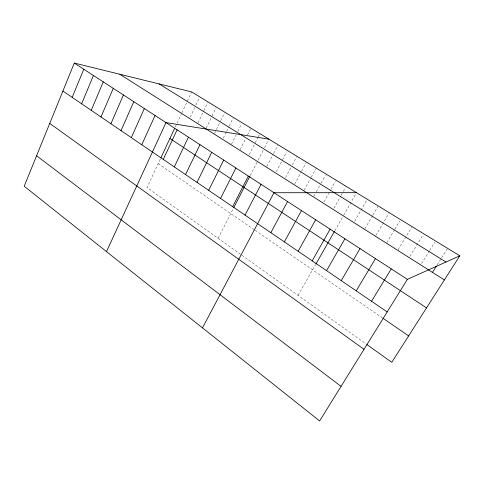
<?xml version="1.0" encoding="UTF-8"?>
<svg xmlns="http://www.w3.org/2000/svg" width="484" height="484" viewBox="0 0 484 484"><rect width="100%" height="100%" fill="white"/><g stroke="black" fill="none" stroke-linecap="round" stroke-linejoin="round"><path stroke-width="0.36" stroke-dasharray="2.42 1.81" d="M160.258 159.188L147.027 187.568L241.334 254.905M175.275 126.983L176.769 123.771M177.071 123.13L181.288 114.079M181.905 112.76L191.628 91.912M190.218 117.146L194.677 107.69M195.947 104.986L199.13 98.234M198.004 122.948L203.492 111.417M203.812 110.739L207.69 102.602M206.208 128.145L211.78 116.565M212.107 115.882L216.039 107.708M214.515 133.427L216.124 130.111M216.451 129.446L220.317 121.49M220.643 120.825L224.509 112.869M223.269 138.097L226.216 132.102M226.542 131.436L228.829 126.772M229.162 126.106L233.088 118.114M231.479 144.165L236.131 134.8M237.795 131.46L241.449 124.104M240.137 149.647L245.533 138.896M247.554 134.867L250.591 128.823M249.23 154.565L254.88 143.433M255.213 142.78L257.869 137.541M258.202 136.887L259.533 134.268M218.054 238.279L233.457 208.265M250.24 175.565L257.107 162.176M258.129 160.192L263.187 150.33M264.542 147.699L268.59 139.809M266.805 166.556L273.315 154.009M273.66 153.349L277.774 145.43M276.297 171.675L282.208 160.404M282.559 159.744L286.734 151.788M285.572 177.543L290.872 167.555M292.288 164.893L296.523 156.901M294.605 184.174L301.229 171.838M301.58 171.185L306.112 162.745M304.14 190.212L310.867 177.816M311.224 177.168L315.828 168.686M313.807 196.329L315.967 192.402M316.33 191.749L320.644 183.884M321.007 183.23L325.321 175.371M323.984 201.882L330.566 190.043M330.929 189.383L335.315 181.494M333.918 208.217L340.784 196.014M341.141 195.373L342.95 192.16M343.307 191.519L345.479 187.665M298.047 295.397L315.483 264.754M334.849 230.723L342.551 217.189M343.652 215.247L356.133 193.322M354.584 221.285L366.527 200.558M364.93 228.714L372.523 215.707M372.898 215.053L377.835 206.595M375.808 235.623L388.948 213.371M386.855 242.623L394.496 229.852M394.877 229.21L399.844 220.91M398.084 249.726L411.684 227.28M409.881 256.302L422.931 235.049M421.449 263.665L429.284 251.069M429.677 250.44L434.771 242.248M437.215 264.79L441.202 258.462M441.596 257.827L447.18 248.976M158.165 163.677L254.542 229.942M255.128 230.348L382.481 317.915M241.909 255.316L366.261 344.1"/><path stroke-width="0.73" d="M74.282 63.053L24.2 186.231L319.628 420.947L407.383 279.353L459.8 255.812L191.628 91.912L74.282 63.053L407.383 279.353M72.183 97.363L83.78 69.224M81.621 103.794L93.442 75.498M91.222 110.328L103.267 81.875M100.981 116.983L113.268 88.372M110.915 123.747L123.438 94.973M121.018 130.632L133.79 101.7M131.297 137.631L144.329 108.543M141.764 144.758L155.055 115.507M106.504 251.619L165.976 122.597L268.929 139.15M160.857 157.911L174.676 128.266M163.259 159.405L177.096 129.821M174.3 166.926L188.427 137.178M185.547 174.585L199.965 144.668M197 182.389L211.72 152.303M208.671 190.333L223.699 160.077M220.559 198.434L235.908 168.008M232.671 206.686L248.352 176.091M233.796 207.6L249.895 176.23M245.025 215.102L261.045 184.331M202.487 327.88L273.98 192.735L356.502 192.674M270.84 232.689L287.587 201.562M284.344 241.885L301.471 210.582M298.126 251.275L315.647 219.784M312.192 260.852L330.124 229.186M315.846 264.119L334.48 231.37M326.561 270.641L344.911 238.793M341.232 280.635L360.023 248.601M356.218 290.842L375.463 258.625M371.531 301.278L391.247 268.874M432.43 272.377L436.417 266.055M459.8 255.812L391.774 362.316L366.86 344.523M159.145 83.92L445.952 262.032M119.802 74.246L428.521 269.86M428.715 270.024L444.379 279.952M169.914 138.478L426.525 307.915M62.902 91.04L387.188 311.938M383.092 318.333L408.641 335.908M49.743 123.408L364.022 349.315M36.59 155.757L341.069 386.353"/></g></svg>
